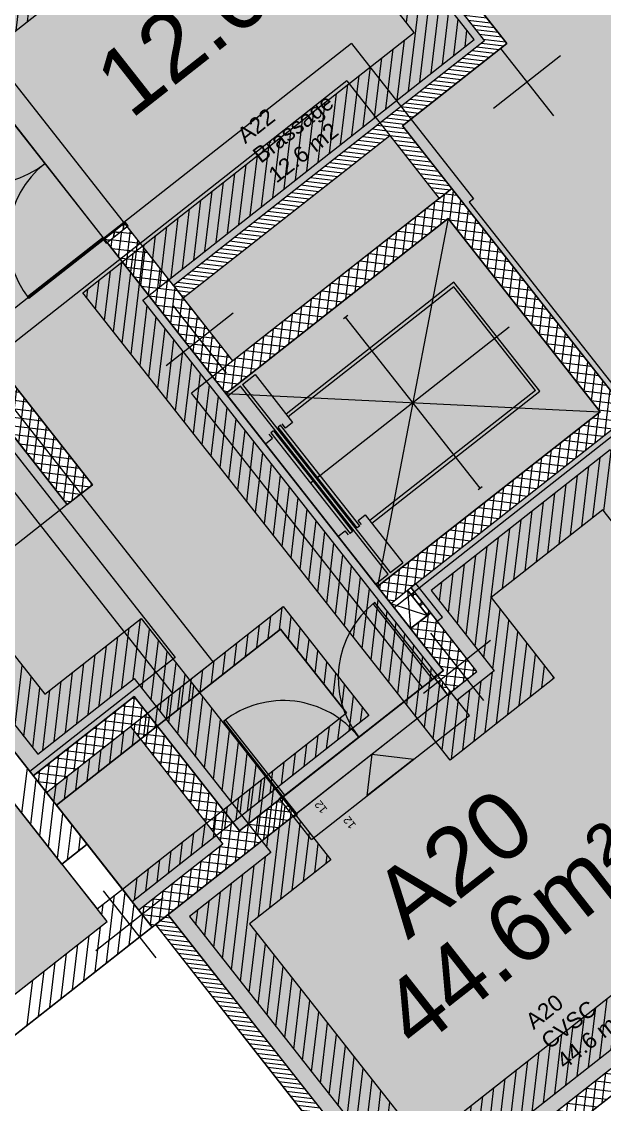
# Model space of a CAD drawing. Header units: metres. Extents: x 2540421 to 2540539, y 1181212 to 1181315.
# Drawn here: x 2540500.37 to 2540505.83, y 1181263.64 to 1181273.78 of the extents above; entities that cross this region are included whole.
import ezdxf
from ezdxf.enums import TextEntityAlignment as Align

# ---------------------------------------------------------------- set-up
doc = ezdxf.new("R2010")
doc.units = ezdxf.units.M
doc.header["$LTSCALE"] = 5080
doc.linetypes.add('STYLE_01', pattern=[0.136032, 0.068016, -0.068016])
doc.layers.get('0').update_dxf_attribs({"lineweight": 20})
for name, color, linetype in [('0-Force', 7, 'Continuous'), ('Axe batim.', 7, 'Continuous'), ('Z2-texte', 7, 'Continuous')]:
    doc.layers.add(name, color=color, linetype=linetype)
for name, color, linetype, lineweight in [('Detection incendie', 7, 'Continuous', 20), ('HEIG-FLOOR', 10, 'Continuous', 20), ('HEIG-PORTES', 130, 'Continuous', 20), ('HEIG-ROOM', 160, 'Continuous', 20), ('L_GENDE', 7, 'Continuous', 20), ('MURS_ET_PILIERS', 7, 'Continuous', 20), ('PORTES', 7, 'Continuous', 20), ('Surface', 7, 'Continuous', 20), ('TRAITILL_S', 7, 'Continuous', 20), ('TRAME-MUR', 7, 'Continuous', 20), ('Z-contour', 7, 'Continuous', 20), ('Z-couleur', 7, 'Continuous', 20)]:
    doc.layers.add(name, color=color, linetype=linetype, lineweight=lineweight)
doc.styles.add('GENERATED_STYLE_1', font='arial.ttf')
doc.styles.get("Standard").update_dxf_attribs({"font": 'arial.ttf', "height": 63})
pattern_1 = [(83.166527, (2540473.31468, 1180204.51454), (-0.0794316915, 0.0095187237), []), (173.166527, (2540473.31468, 1180204.51454), (0.0095187237, 0.0794316915), [])]
pattern_2 = [(173.1665272, (2540473.31468, 1180204.514543), (0.004759362, 0.0397158466), [])]
pattern_3 = [(173.1665, (2540503.5262, 1181267.07764), (0.009519, 0.0794317), []), (83.1665, (2540503.5262, 1181267.07764), (-0.0794317, 0.009519), [])]

# ---------------------------------------------------------------- blocks, each defined once
blk = doc.blocks.new('A20_CVSC_10', base_point=(679.986, 815.3))
at = {"linetype": 'Continuous', "lineweight": 0, "flags": 1}
for tag in ['ROOM_AREA', 'ROOM_PERIM', 'ROOM_WALLS_SURF', 'ROOM_DOORS_SURF', 'ROOM_WINDS_SURF', 'ROOM_BASELEV', 'ROOM_HEIGHT', 'ROOM_NET_AREA', 'ROOM_REDUCED_AREA', 'ROOM_VOLUME']:
    blk.add_attdef(tag, text='', height=2, dxfattribs=at).set_placement((679.986, 814.729), align=Align.BOTTOM_LEFT)
at = {"layer": 'Z2-texte', "style": 'GENERATED_STYLE_1'}
for tag, p in [('ROOM_NAME', (679.986, 815.072)), ('ROOM_NUMBER', (679.986, 814.836)), ('ROOM_CALC_AREA', (679.986, 814.6))]:
    blk.add_attdef(tag, text='', height=0.15, dxfattribs=at).set_placement(p, align=Align.BOTTOM_LEFT)
blk = doc.blocks.new('A22_Brassage_11', base_point=(682.213, 823.677))
at = {"linetype": 'Continuous', "lineweight": 0, "flags": 1}
for tag in ['ROOM_AREA', 'ROOM_PERIM', 'ROOM_WALLS_SURF', 'ROOM_DOORS_SURF', 'ROOM_WINDS_SURF', 'ROOM_BASELEV', 'ROOM_HEIGHT', 'ROOM_NET_AREA', 'ROOM_REDUCED_AREA', 'ROOM_VOLUME']:
    blk.add_attdef(tag, text='', height=2, dxfattribs=at).set_placement((682.213, 823.106), align=Align.BOTTOM_LEFT)
at = {"layer": 'Z2-texte', "style": 'GENERATED_STYLE_1'}
for tag, p in [('ROOM_NAME', (682.213, 823.448)), ('ROOM_NUMBER', (682.213, 823.213)), ('ROOM_CALC_AREA', (682.213, 822.977))]:
    blk.add_attdef(tag, text='', height=0.15, dxfattribs=at).set_placement(p, align=Align.BOTTOM_LEFT)

msp = doc.modelspace()

# ---------------------------------------------------------------- hatches: boundary and pattern name
at = {"lineweight": 18}
h = msp.add_hatch(dxfattribs=at)
h.set_pattern_fill('_BETON_ARME', color=256, angle=38.1665, style=0, pattern_type=2)
h.set_pattern_definition(pattern_1)
h.paths.add_polyline_path([(2540504.2, 1181268.243), (2540504.015, 1181268.479), (2540503.983, 1181268.454), (2540504.169, 1181268.218)], flags=0)
for points in [[(2540504.015, 1181268.479), (2540504.262, 1181268.165), (2540504.309, 1181268.202), (2540504.062, 1181268.516)], [(2540503.542, 1181266.281), (2540503.446, 1181266.404), (2540503.352, 1181266.33), (2540503.179, 1181266.55), (2540503.084, 1181266.476), (2540502.978, 1181266.611), (2540503.01, 1181266.635), (2540503.091, 1181266.532), (2540503.185, 1181266.606), (2540503.358, 1181266.386), (2540503.453, 1181266.46), (2540503.574, 1181266.306)]]:
    msp.add_hatch(color=256, dxfattribs=at).paths.add_polyline_path(points, flags=0)
at = {"layer": 'Detection incendie', "linetype": 'Continuous', "lineweight": 0}
h = msp.add_hatch(dxfattribs=at)
h.set_pattern_fill('ANSI31', color=2, scale=0.03, angle=38.1665, style=0)
h.set_pattern_definition([(83.166527, (2540446.29578, 1180766.048435), (-0.09457336, 0.01133323), [])])
h.paths.add_polyline_path([(2540485.717, 1181285.752), (2540500.519, 1181266.92), (2540501.421, 1181267.629), (2540502.703, 1181265.998), (2540501.941, 1181265.399), (2540504.054, 1181262.711), (2540512.723, 1181269.524), (2540510.618, 1181272.203), (2540506.507, 1181268.972), (2540505.881, 1181269.77), (2540504.204, 1181268.452), (2540504.795, 1181267.699), (2540504.448, 1181267.426), (2540501.504, 1181271.172), (2540504.606, 1181273.611), (2540502.681, 1181276.061), (2540499.579, 1181273.623), (2540488.393, 1181287.855)])
h.paths.add_polyline_path([(2540486.279, 1181285.685), (2540500.586, 1181267.481), (2540501.488, 1181268.19), (2540503.265, 1181265.93), (2540502.503, 1181265.331), (2540504.122, 1181263.272), (2540512.161, 1181269.591), (2540510.55, 1181271.641), (2540506.44, 1181268.411), (2540505.813, 1181269.208), (2540504.765, 1181268.385), (2540505.357, 1181267.632), (2540504.381, 1181266.864), (2540500.942, 1181271.239), (2540504.045, 1181273.678), (2540502.613, 1181275.499), (2540499.512, 1181273.061), (2540488.325, 1181287.293)], flags=16)
at = {"layer": 'PORTES', "linetype": 'Continuous', "lineweight": 25}
h = msp.add_hatch(dxfattribs=at)
h.set_pattern_fill('_BETON_ARME', color=256, angle=128.1665, style=0, pattern_type=2)
h.set_pattern_definition([(173.1665, (2540500.58786, 1181272.45053), (-0.009519, -0.0794317), []), (263.1665, (2540500.58786, 1181272.45053), (-0.0794317, 0.009519), [])])
h.paths.add_polyline_path([(2540501.35, 1181271.854), (2540501.365, 1181271.866), (2540501.341, 1181271.897), (2540501.144, 1181271.743), (2540501.136, 1181271.737), (2540501.161, 1181271.705), (2540501.177, 1181271.718)], flags=0)
at = {"layer": 'PORTES', "linetype": 'Continuous', "lineweight": 18}
h = msp.add_hatch(dxfattribs=at)
h.set_pattern_fill('_BETON_ARME', color=256, scale=0.001, angle=38.1665, style=0, pattern_type=2)
h.set_pattern_definition(pattern_3)
h.paths.add_polyline_path([(2540504.383, 1181267.509), (2540504.395, 1181267.493), (2540504.364, 1181267.469), (2540504.234, 1181267.634), (2540504.228, 1181267.642), (2540504.259, 1181267.666), (2540504.271, 1181267.651)], flags=0)
h = msp.add_hatch(dxfattribs=at)
h.set_pattern_fill('_BETON_ARME', color=256, scale=0.001, angle=38.1665, style=0, pattern_type=2)
h.set_pattern_definition(pattern_3)
h.paths.add_polyline_path([(2540502.793, 1181266.489), (2540502.781, 1181266.505), (2540502.812, 1181266.529), (2540502.819, 1181266.521), (2540502.948, 1181266.356), (2540502.917, 1181266.332), (2540502.905, 1181266.347)], flags=0)
at = {"layer": 'TRAME-MUR', "lineweight": 18}
h = msp.add_hatch(dxfattribs=at)
h.set_pattern_fill('_BRIQUE_CIMENT', color=256, angle=38.1665, style=0, pattern_type=2)
h.set_pattern_definition(pattern_2)
h.paths.add_polyline_path([(2540500.433, 1181279.274), (2540500.315, 1181279.181), (2540504.703, 1181273.599), (2540504.914, 1181273.574)], flags=0)
h = msp.add_hatch(dxfattribs=at)
h.set_pattern_fill('_BETON_ARME', color=256, angle=38.1665, style=0, pattern_type=2)
h.set_pattern_definition(pattern_1)
h.paths.add_polyline_path([(2540497.459, 1181273.502), (2540500.796, 1181269.257), (2540501.032, 1181269.442), (2540497.695, 1181273.687)], flags=0)
h = msp.add_hatch(dxfattribs=at)
h.set_pattern_fill('_BRIQUE_CIMENT', color=256, angle=38.1665, style=0, pattern_type=2)
h.set_pattern_definition(pattern_2)
h.paths.add_polyline_path([(2540501.883, 1181271.192), (2540504.914, 1181273.574), (2540504.703, 1181273.599), (2540501.79, 1181271.309)], flags=0)
h = msp.add_hatch(dxfattribs=at)
h.set_pattern_fill('_BRIQUE_CIMENT', color=256, angle=38.1665, style=0, pattern_type=2)
h.set_pattern_definition(pattern_2)
h.paths.add_polyline_path([(2540503.817, 1181272.712), (2540504.28, 1181272.122), (2540504.398, 1181272.215), (2540503.935, 1181272.804)], flags=0)
h = msp.add_hatch(dxfattribs=at)
h.set_pattern_fill('_BETON_ARME', color=256, angle=38.1665, style=0, pattern_type=2)
h.set_pattern_definition(pattern_1)
h.paths.add_polyline_path([(2540504.241, 1181272.091), (2540506.527, 1181269.182), (2540506.561, 1181269.463), (2540504.398, 1181272.215)], flags=0)
h = msp.add_hatch(dxfattribs=at)
h.set_pattern_fill('_BETON_ARME', color=256, angle=38.1665, style=0, pattern_type=2)
h.set_pattern_definition(pattern_1)
h.paths.add_polyline_path([(2540502.47, 1181270.445), (2540504.365, 1181271.934), (2540504.241, 1181272.091), (2540502.346, 1181270.602)], flags=0)
h = msp.add_hatch(dxfattribs=at)
h.set_pattern_fill('_BETON_ARME', color=256, angle=38.1665, style=0, pattern_type=2)
h.set_pattern_definition(pattern_1)
h.paths.add_polyline_path([(2540501.357, 1181271.86), (2540501.169, 1181271.711), (2540502.281, 1181270.296), (2540502.47, 1181270.445)], flags=0)
h = msp.add_hatch(dxfattribs=at)
h.set_pattern_fill('_BETON_ARME', color=256, angle=38.1665, style=0, pattern_type=2)
h.set_pattern_definition(pattern_1)
h.paths.add_polyline_path([(2540505.786, 1181270.126), (2540503.891, 1181268.636), (2540504.015, 1181268.479), (2540505.909, 1181269.968)], flags=0)
h = msp.add_hatch(dxfattribs=at)
h.set_pattern_fill('_BETON_ARME', color=256, angle=38.1665, style=0, pattern_type=2)
h.set_pattern_definition(pattern_1)
h.paths.add_polyline_path([(2540512.918, 1181269.499), (2540503.798, 1181262.331), (2540503.921, 1181262.173), (2540513.199, 1181269.465)], flags=0)
h = msp.add_hatch(dxfattribs=at)
h.set_pattern_fill('_BETON_ARME', color=256, angle=38.1665, style=0, pattern_type=2)
h.set_pattern_definition(pattern_1)
h.paths.add_polyline_path([(2540504.015, 1181268.479), (2540503.891, 1181268.636), (2540503.702, 1181268.488), (2540503.826, 1181268.331)], flags=0)
h = msp.add_hatch(dxfattribs=at)
h.set_pattern_fill('_BETON_ARME', color=256, angle=38.1665, style=0, pattern_type=2)
h.set_pattern_definition(pattern_1)
h.paths.add_polyline_path([(2540504.509, 1181267.85), (2540504.2, 1181268.243), (2540504.011, 1181268.095), (2540504.32, 1181267.702)], flags=0)
h = msp.add_hatch(dxfattribs=at)
h.set_pattern_fill('_BETON_ARME', color=256, angle=38.1665, style=0, pattern_type=2)
h.set_pattern_definition(pattern_1)
h.paths.add_polyline_path([(2540504.265, 1181267.659), (2540504.389, 1181267.501), (2540504.633, 1181267.693), (2540504.509, 1181267.85)], flags=0)
h = msp.add_hatch(dxfattribs=at)
h.set_pattern_fill('_BETON_ARME', color=256, angle=38.1665, style=0, pattern_type=2)
h.set_pattern_definition(pattern_1)
h.paths.add_polyline_path([(2540501.421, 1181267.458), (2540500.477, 1181266.717), (2540500.601, 1181266.559), (2540501.387, 1181267.177)], flags=0)
h = msp.add_hatch(dxfattribs=at)
h.set_pattern_fill('_BETON_ARME', color=256, angle=38.1665, style=0, pattern_type=2)
h.set_pattern_definition(pattern_1)
h.paths.add_polyline_path([(2540502.41, 1181266.2), (2540501.421, 1181267.458), (2540501.387, 1181267.177), (2540502.253, 1181266.077)], flags=0)
h = msp.add_hatch(dxfattribs=at)
h.set_pattern_fill('_BETON_ARME', color=256, angle=38.1665, style=0, pattern_type=2)
h.set_pattern_definition(pattern_1)
h.paths.add_polyline_path([(2540501.466, 1181265.459), (2540501.59, 1181265.301), (2540502.911, 1181266.34), (2540502.787, 1181266.497)], flags=0)
h = msp.add_hatch(dxfattribs=at)
h.set_pattern_fill('_BRIQUE_CIMENT', color=256, angle=38.1665, style=0, pattern_type=2)
h.set_pattern_definition(pattern_2)
h.paths.add_polyline_path([(2540504.026, 1181262.51), (2540501.74, 1181265.418), (2540501.622, 1181265.326), (2540503.908, 1181262.417)], flags=0)
at = {"layer": 'Z-couleur', "linetype": 'Continuous', "lineweight": 20}
h = msp.add_hatch(color=2, dxfattribs=at)
h.paths.add_polyline_path([(2540484.714, 1181286.773), (2540486.203, 1181284.878), (2540486.455, 1181285.076), (2540486.64, 1181284.84), (2540486.404, 1181284.655), (2540486.219, 1181284.891), (2540486.203, 1181284.878), (2540491.765, 1181277.802), (2540492.016, 1181278), (2540492.201, 1181277.764), (2540491.966, 1181277.579), (2540491.78, 1181277.815), (2540491.765, 1181277.802), (2540491.95, 1181277.566), (2540491.895, 1181277.523), (2540494.119, 1181274.693), (2540494.426, 1181274.934), (2540494.611, 1181274.698), (2540494.376, 1181274.512), (2540494.19, 1181274.748), (2540494.175, 1181274.736), (2540495.843, 1181272.613), (2540496.094, 1181272.811), (2540499.617, 1181268.33), (2540499.381, 1181268.144), (2540499.196, 1181268.38), (2540499.313, 1181268.473), (2540496.162, 1181272.482), (2540496.044, 1181272.39), (2540495.859, 1181272.626), (2540495.844, 1181272.612), (2540500.477, 1181266.717), (2540501.421, 1181267.458), (2540502.41, 1181266.2), (2540504.32, 1181267.702), (2540497.028, 1181276.979), (2540497.099, 1181277.035), (2540494.875, 1181279.865), (2540494.804, 1181279.81), (2540487.568, 1181289.016)])
h.paths.add_polyline_path([(2540497.459, 1181273.502), (2540497.695, 1181273.687), (2540501.032, 1181269.442), (2540500.796, 1181269.257)], flags=16)
for color, points in [(131, [(2540501.74, 1181265.418), (2540502.911, 1181266.34), (2540502.917, 1181266.332), (2540502.948, 1181266.356), (2540502.819, 1181266.521), (2540504.234, 1181267.634), (2540504.364, 1181267.469), (2540504.395, 1181267.493), (2540504.389, 1181267.501), (2540504.633, 1181267.693), (2540504.015, 1181268.479), (2540505.909, 1181269.968), (2540506.527, 1181269.182), (2540531.82, 1181289.062), (2540532.932, 1181287.646), (2540511.744, 1181270.993), (2540512.918, 1181269.499), (2540504.026, 1181262.51), (2540501.739, 1181265.419)]), (131, [(2540499.766, 1181273.884), (2540502.679, 1181276.174), (2540504.703, 1181273.599), (2540501.79, 1181271.309), (2540501.357, 1181271.86), (2540501.365, 1181271.866), (2540501.341, 1181271.897), (2540501.144, 1181271.743), (2540500.032, 1181273.158), (2540500.228, 1181273.313), (2540500.204, 1181273.344), (2540500.196, 1181273.338)]), (131, [(2540502.346, 1181270.602), (2540501.883, 1181271.192), (2540503.817, 1181272.712), (2540504.28, 1181272.122)]), (2, [(2540502.281, 1181270.296), (2540504.365, 1181271.934), (2540505.786, 1181270.126), (2540503.702, 1181268.488)]), (131, [(2540500.601, 1181266.559), (2540501.387, 1181267.177), (2540502.253, 1181266.077), (2540501.466, 1181265.459)])]:
    msp.add_hatch(color=color, dxfattribs=at).paths.add_polyline_path(points)
at = {"layer": 'Z-couleur', "linetype": 'Continuous', "lineweight": 20, "true_color": 0xffd1ff}
msp.add_hatch(color=7, dxfattribs=at).paths.add_polyline_path([(2540506.561, 1181269.463), (2540503.935, 1181272.804), (2540504.914, 1181273.574), (2540500.433, 1181279.274), (2540500.492, 1181279.32), (2540500.418, 1181279.414), (2540503.249, 1181281.639), (2540503.312, 1181281.559), (2540506.938, 1181276.945), (2540507.174, 1181277.131), (2540506.988, 1181277.367), (2540506.752, 1181277.181), (2540503.323, 1181281.545), (2540503.559, 1181281.73), (2540503.522, 1181281.777), (2540503.484, 1181281.824), (2540503.532, 1181281.862), (2540503.495, 1181281.909), (2540504.753, 1181282.897), (2540504.79, 1181282.85), (2540506.315, 1181284.049), (2540506.389, 1181283.955), (2540506.448, 1181284.001), (2540513.554, 1181274.96)])
at = {"layer": 'Z-couleur', "linetype": 'Continuous', "lineweight": 0}
msp.add_hatch(color=131, dxfattribs=at).paths.add_polyline_path([(2540496.039, 1181266.052), (2540496.114, 1181265.958), (2540495.878, 1181265.772), (2540495.804, 1181265.867), (2540492.973, 1181263.642), (2540493.047, 1181263.548), (2540493.008, 1181263.517), (2540495.233, 1181260.686), (2540501.169, 1181265.352), (2540501.076, 1181265.47), (2540500.745, 1181265.89), (2540498.87, 1181268.277), (2540498.791, 1181268.215), (2540498.005, 1181267.597), (2540497.958, 1181267.56)])

# ---------------------------------------------------------------- linework, layer by layer
at = {"lineweight": 18}
for p, q in [((2540501.032, 1181269.442), (2540497.695, 1181273.687)), ((2540497.459, 1181273.502), (2540500.796, 1181269.257)), ((2540504.418, 1181271.34), (2540502.846, 1181270.104)), ((2540504.416, 1181271.296), (2540502.866, 1181270.078)), ((2540505.18, 1181270.324), (2540504.416, 1181271.296)), ((2540505.221, 1181270.318), (2540504.418, 1181271.34)), ((2540503.423, 1181271.028), (2540503.383, 1181270.997)), ((2540504.664, 1181269.409), (2540503.403, 1181271.013)), ((2540504.935, 1181270.919), (2540503.129, 1181269.5)), ((2540502.437, 1181270.381), (2540502.555, 1181270.474)), ((2540502.555, 1181270.474), (2540502.907, 1181270.025)), ((2540502.418, 1181270.365), (2540502.3, 1181270.273)), ((2540503.802, 1181268.604), (2540502.418, 1181270.365)), ((2540502.437, 1181270.381), (2540503.821, 1181268.62)), ((2540502.284, 1181270.292), (2540503.705, 1181268.484)), ((2540502.652, 1181269.825), (2540502.3, 1181270.273)), ((2540505.18, 1181270.324), (2540503.63, 1181269.106)), ((2540503.649, 1181269.082), (2540505.221, 1181270.318)), ((2540505.221, 1181270.318), (2540505.202, 1181270.343)), ((2540505.221, 1181270.318), (2540505.202, 1181270.343)), ((2540502.794, 1181270), (2540502.77, 1181269.981)), ((2540503.141, 1181269.51), (2540502.77, 1181269.981)), ((2540503.165, 1181269.528), (2540502.794, 1181270)), ((2540502.841, 1181269.973), (2540502.81, 1181270.012)), ((2540502.907, 1181270.025), (2540502.841, 1181269.973)), ((2540502.652, 1181269.825), (2540502.719, 1181269.877)), ((2540502.719, 1181269.877), (2540502.688, 1181269.916)), ((2540502.727, 1181269.947), (2540502.703, 1181269.929)), ((2540502.703, 1181269.929), (2540503.074, 1181269.457)), ((2540502.727, 1181269.947), (2540503.098, 1181269.476)), ((2540500.796, 1181269.257), (2540501.032, 1181269.442)), ((2540503.098, 1181269.476), (2540503.074, 1181269.457)), ((2540503.098, 1181269.476), (2540503.074, 1181269.457)), ((2540503.074, 1181269.457), (2540503.445, 1181268.985)), ((2540503.098, 1181269.476), (2540503.469, 1181269.004)), ((2540503.165, 1181269.528), (2540503.141, 1181269.51)), ((2540503.165, 1181269.528), (2540503.141, 1181269.51)), ((2540503.512, 1181269.038), (2540503.141, 1181269.51)), ((2540503.535, 1181269.056), (2540503.165, 1181269.528)), ((2540504.683, 1181269.424), (2540504.644, 1181269.394)), ((2540500.796, 1181269.257), (2540499.617, 1181268.329)), ((2540503.52, 1181269.108), (2540503.587, 1181269.161)), ((2540503.587, 1181269.161), (2540503.939, 1181268.712)), ((2540503.535, 1181269.056), (2540503.512, 1181269.038)), ((2540503.551, 1181269.069), (2540503.52, 1181269.108)), ((2540503.332, 1181268.96), (2540503.398, 1181269.012)), ((2540503.684, 1181268.512), (2540503.332, 1181268.96)), ((2540503.429, 1181268.973), (2540503.398, 1181269.012)), ((2540503.469, 1181269.004), (2540503.445, 1181268.985)), ((2540503.821, 1181268.62), (2540503.939, 1181268.712)), ((2540503.684, 1181268.512), (2540503.802, 1181268.604)), ((2540503.702, 1181268.488), (2540503.826, 1181268.331)), ((2540503.826, 1181268.331), (2540504.015, 1181268.479)), ((2540503.826, 1181268.331), (2540503.983, 1181268.454)), ((2540503.983, 1181268.454), (2540504.169, 1181268.218)), ((2540504.169, 1181268.218), (2540503.983, 1181268.454)), ((2540503.983, 1181268.454), (2540504.011, 1181268.095)), ((2540504.062, 1181268.516), (2540504.015, 1181268.479)), ((2540504.015, 1181268.479), (2540504.262, 1181268.165)), ((2540504.2, 1181268.243), (2540504.015, 1181268.479)), ((2540504.309, 1181268.202), (2540504.062, 1181268.516)), ((2540503.826, 1181268.331), (2540504.011, 1181268.095)), ((2540503.826, 1181268.331), (2540504.169, 1181268.218)), ((2540504.2, 1181268.243), (2540504.011, 1181268.095)), ((2540504.169, 1181268.218), (2540504.2, 1181268.243)), ((2540504.011, 1181268.095), (2540504.169, 1181268.218)), ((2540504.262, 1181268.165), (2540504.309, 1181268.202)), ((2540503.084, 1181266.119), (2540504.562, 1181267.281)), ((2540503.65, 1181266.92), (2540503.603, 1181266.529)), ((2540503.65, 1181266.92), (2540504.041, 1181266.873)), ((2540504.041, 1181266.873), (2540503.603, 1181266.529)), ((2540500.477, 1181266.717), (2540500.601, 1181266.559)), ((2540503.823, 1181266.7), (2540503.822, 1181266.701)), ((2540501.466, 1181265.459), (2540501.59, 1181265.301)), ((2540501.74, 1181265.418), (2540501.622, 1181265.326))]:
    msp.add_line(p, q, dxfattribs=at)
at = {"color": 232, "linetype": 'Continuous', "lineweight": 18}
for p, q in [((2540502.47, 1181270.445), (2540502.281, 1181270.296)), ((2540503.891, 1181268.636), (2540503.702, 1181268.488))]:
    msp.add_line(p, q, dxfattribs=at)
at = {"linetype": 'Continuous', "lineweight": 20}
for p, q in [((2540500.981, 1181266.076), (2540501.312, 1181265.655)), ((2540500.745, 1181265.89), (2540501.076, 1181265.47))]:
    msp.add_line(p, q, dxfattribs=at)
at = {"layer": '0-Force', "color": 7, "linetype": 'Continuous', "lineweight": 20}
for p, q in [((2540500.601, 1181266.559), (2540502.818, 1181268.302)), ((2540500.601, 1181266.559), (2540502.818, 1181268.302)), ((2540502.818, 1181268.302), (2540503.622, 1181267.28)), ((2540502.818, 1181268.302), (2540503.622, 1181267.28)), ((2540500.694, 1181266.441), (2540502.793, 1181268.091)), ((2540502.793, 1181268.091), (2540500.694, 1181266.441)), ((2540502.793, 1181268.091), (2540503.411, 1181267.305)), ((2540503.411, 1181267.305), (2540502.793, 1181268.091)), ((2540501.312, 1181265.655), (2540503.411, 1181267.305)), ((2540503.622, 1181267.28), (2540501.405, 1181265.537)), ((2540503.622, 1181267.28), (2540501.405, 1181265.537))]:
    msp.add_line(p, q, dxfattribs=at)
at = {"layer": '0-Force', "linetype": 'Continuous', "lineweight": 0}
for p, q in [((2540502.784, 1181268.084), (2540502.809, 1181268.294)), ((2540502.572, 1181267.917), (2540502.597, 1181268.128)), ((2540502.678, 1181268.001), (2540502.703, 1181268.211)), ((2540502.869, 1181267.995), (2540502.894, 1181268.206)), ((2540502.466, 1181267.834), (2540502.491, 1181268.045)), ((2540502.952, 1181267.889), (2540502.977, 1181268.1)), ((2540502.36, 1181267.751), (2540502.385, 1181267.961)), ((2540503.035, 1181267.783), (2540503.061, 1181267.994)), ((2540502.254, 1181267.668), (2540502.279, 1181267.878)), ((2540503.119, 1181267.677), (2540503.144, 1181267.888)), ((2540502.148, 1181267.584), (2540502.173, 1181267.795)), ((2540503.202, 1181267.571), (2540503.227, 1181267.782)), ((2540501.936, 1181267.418), (2540501.961, 1181267.628)), ((2540502.042, 1181267.501), (2540502.067, 1181267.712)), ((2540503.285, 1181267.465), (2540503.31, 1181267.676)), ((2540501.83, 1181267.335), (2540501.856, 1181267.545)), ((2540503.368, 1181267.36), (2540503.393, 1181267.57)), ((2540501.724, 1181267.251), (2540501.75, 1181267.462)), ((2540503.437, 1181267.135), (2540503.477, 1181267.464)), ((2540501.619, 1181267.168), (2540501.644, 1181267.379)), ((2540503.543, 1181267.218), (2540503.56, 1181267.358)), ((2540501.407, 1181267.002), (2540501.432, 1181267.212)), ((2540501.513, 1181267.085), (2540501.538, 1181267.296)), ((2540503.331, 1181267.052), (2540503.357, 1181267.262)), ((2540501.301, 1181266.918), (2540501.326, 1181267.129)), ((2540503.225, 1181266.968), (2540503.251, 1181267.179)), ((2540501.195, 1181266.835), (2540501.22, 1181267.046)), ((2540503.014, 1181266.802), (2540503.039, 1181267.013)), ((2540503.12, 1181266.885), (2540503.145, 1181267.096)), ((2540501.089, 1181266.752), (2540501.114, 1181266.963)), ((2540502.908, 1181266.719), (2540502.933, 1181266.929)), ((2540500.983, 1181266.669), (2540501.008, 1181266.879)), ((2540502.802, 1181266.635), (2540502.827, 1181266.846)), ((2540500.771, 1181266.502), (2540500.797, 1181266.713)), ((2540500.877, 1181266.585), (2540500.902, 1181266.796)), ((2540502.696, 1181266.552), (2540502.721, 1181266.763)), ((2540500.671, 1181266.47), (2540500.691, 1181266.63)), ((2540502.59, 1181266.469), (2540502.615, 1181266.68)), ((2540502.378, 1181266.303), (2540502.403, 1181266.513)), ((2540502.484, 1181266.386), (2540502.509, 1181266.596)), ((2540502.272, 1181266.219), (2540502.298, 1181266.43)), ((2540502.166, 1181266.136), (2540502.192, 1181266.347)), ((2540502.06, 1181266.053), (2540502.086, 1181266.263)), ((2540501.849, 1181265.886), (2540501.874, 1181266.097)), ((2540501.955, 1181265.97), (2540501.98, 1181266.18)), ((2540501.743, 1181265.803), (2540501.768, 1181266.014)), ((2540501.637, 1181265.72), (2540501.662, 1181265.93)), ((2540501.531, 1181265.637), (2540501.556, 1181265.847)), ((2540501.425, 1181265.553), (2540501.45, 1181265.764))]:
    msp.add_line(p, q, dxfattribs=at)
at = {"layer": 'Axe batim.', "color": 250, "linetype": 'Continuous', "lineweight": 0}
for p, q in [((2540504.855, 1181273.527), (2540505.349, 1181272.898)), ((2540505.416, 1181273.46), (2540504.787, 1181272.966)), ((2540501.788, 1181271.117), (2540502.283, 1181270.488)), ((2540502.35, 1181271.05), (2540501.721, 1181270.556)), ((2540504.198, 1181268.051), (2540504.693, 1181267.422)), ((2540504.76, 1181267.984), (2540504.131, 1181267.489)), ((2540501.132, 1181265.641), (2540501.626, 1181265.012)), ((2540501.694, 1181265.574), (2540501.065, 1181265.079))]:
    msp.add_line(p, q, dxfattribs=at)
at = {"layer": 'Detection incendie', "color": 2, "linetype": 'Continuous', "lineweight": 20, "flags": 128}
msp.add_lwpolyline([(2540485.717, 1181285.752), (2540500.519, 1181266.92), (2540501.421, 1181267.629), (2540502.703, 1181265.998), (2540501.941, 1181265.399), (2540504.054, 1181262.711), (2540512.723, 1181269.524), (2540510.618, 1181272.203), (2540506.507, 1181268.972), (2540505.881, 1181269.77), (2540504.204, 1181268.452), (2540504.795, 1181267.699), (2540504.448, 1181267.426), (2540501.504, 1181271.172), (2540504.606, 1181273.611), (2540502.681, 1181276.061), (2540499.579, 1181273.623), (2540488.393, 1181287.855), (2540485.717, 1181285.752)], dxfattribs=at)
msp.add_lwpolyline([(2540486.279, 1181285.685), (2540500.586, 1181267.481), (2540501.488, 1181268.19), (2540503.265, 1181265.93), (2540502.503, 1181265.331), (2540504.122, 1181263.272), (2540512.161, 1181269.591), (2540510.55, 1181271.641), (2540506.44, 1181268.411), (2540505.813, 1181269.208), (2540504.765, 1181268.385), (2540505.357, 1181267.632), (2540504.381, 1181266.864), (2540500.942, 1181271.239), (2540504.045, 1181273.678), (2540502.613, 1181275.499), (2540499.512, 1181273.061), (2540488.325, 1181287.293)], close=True, dxfattribs=at)
at = {"layer": 'HEIG-FLOOR', "flags": 128}
msp.add_lwpolyline([(2540455.569, 1181229.13), (2540501.621, 1181265.326), (2540503.908, 1181262.417), (2540503.798, 1181262.331), (2540503.921, 1181262.173), (2540513.199, 1181269.465), (2540512.025, 1181270.959), (2540533.245, 1181287.637), (2540532.75, 1181288.266), (2540534.173, 1181289.385), (2540532.443, 1181291.586), (2540531.025, 1181293.391), (2540529.724, 1181295.046), (2540528.545, 1181294.119), (2540524.837, 1181298.836), (2540512.572, 1181289.196), (2540502.932, 1181301.461), (2540426.04, 1181241.026)], dxfattribs=at)
at = {"layer": 'HEIG-PORTES', "linetype": 'Continuous', "lineweight": 18}
for p, q in [((2540501.132, 1181271.759), (2540500.424, 1181271.203)), ((2540501.144, 1181271.743), (2540500.436, 1181271.187)), ((2540504.218, 1181267.621), (2540503.662, 1181268.329)), ((2540504.234, 1181267.634), (2540503.678, 1181268.341)), ((2540502.819, 1181266.521), (2540502.262, 1181267.229)), ((2540502.834, 1181266.534), (2540502.278, 1181267.241))]:
    msp.add_line(p, q, dxfattribs=at)
at = {"layer": 'HEIG-PORTES', "flags": 128}
msp.add_lwpolyline([(2540504.365, 1181271.934), (2540503.702, 1181268.488), (2540502.281, 1181270.296), (2540505.786, 1181270.126)], close=True, dxfattribs=at)
for points in [[(2540500.424, 1181271.203), (2540500.436, 1181271.187)], [(2540503.662, 1181268.329), (2540503.678, 1181268.341)], [(2540502.262, 1181267.229), (2540502.278, 1181267.241)]]:
    msp.add_lwpolyline(points, dxfattribs=at)
at = {"layer": 'HEIG-PORTES', "linetype": 'Continuous', "lineweight": 18}
for centre, start, end in [((2540500.032, 1181273.158), 218.1665, 308.1665), ((2540501.144, 1181271.743), 128.1665, 218.1665), ((2540504.234, 1181267.634), 128.1665, 218.1665), ((2540502.819, 1181266.521), 38.1665, 128.1665)]:
    msp.add_arc(centre, 0.9, start, end, dxfattribs=at)
at = {"layer": 'HEIG-ROOM', "flags": 128}
for points in [[(2540531.82, 1181289.062), (2540532.932, 1181287.646), (2540511.744, 1181270.993), (2540512.918, 1181269.499), (2540504.026, 1181262.51), (2540501.739, 1181265.419), (2540504.633, 1181267.693), (2540504.015, 1181268.479), (2540505.909, 1181269.968), (2540506.527, 1181269.182)], [(2540488.328, 1181288.049), (2540485.474, 1181285.806), (2540491.95, 1181277.566), (2540491.895, 1181277.523), (2540494.119, 1181274.693), (2540494.175, 1181274.736), (2540495.843, 1181272.613), (2540496.094, 1181272.811), (2540496.28, 1181272.575), (2540497.695, 1181273.687), (2540501.032, 1181269.442), (2540500.796, 1181269.257), (2540499.152, 1181271.348), (2540498.142, 1181270.206), (2540499.617, 1181268.33), (2540499.365, 1181268.132), (2540500.477, 1181266.717), (2540501.421, 1181267.458), (2540502.41, 1181266.2), (2540504.32, 1181267.702), (2540497.028, 1181276.979), (2540497.099, 1181277.035), (2540494.875, 1181279.865), (2540494.804, 1181279.81)], [(2540506.448, 1181284.001), (2540506.389, 1181283.955), (2540506.315, 1181284.049), (2540503.484, 1181281.824), (2540503.559, 1181281.73), (2540503.323, 1181281.545), (2540503.249, 1181281.639), (2540500.418, 1181279.414), (2540500.492, 1181279.32), (2540500.433, 1181279.274), (2540504.914, 1181273.574), (2540503.935, 1181272.804), (2540506.561, 1181269.463), (2540513.554, 1181274.96)], [(2540502.679, 1181276.174), (2540504.703, 1181273.599), (2540501.79, 1181271.309), (2540499.766, 1181273.884)], [(2540503.702, 1181268.488), (2540505.786, 1181270.126), (2540504.365, 1181271.934), (2540502.281, 1181270.296)], [(2540492.973, 1181263.642), (2540493.047, 1181263.548), (2540493.008, 1181263.517), (2540495.233, 1181260.686), (2540501.169, 1181265.352), (2540498.87, 1181268.277), (2540496.039, 1181266.052), (2540496.114, 1181265.958), (2540495.878, 1181265.772), (2540495.804, 1181265.867)]]:
    msp.add_lwpolyline(points, close=True, dxfattribs=at)
at = {"layer": 'MURS_ET_PILIERS', "lineweight": 18}
for p, q in [((2540504.914, 1181273.574), (2540500.433, 1181279.274)), ((2540502.679, 1181276.174), (2540504.703, 1181273.599)), ((2540504.703, 1181273.599), (2540501.79, 1181271.309)), ((2540503.935, 1181272.804), (2540504.914, 1181273.574)), ((2540504.398, 1181272.215), (2540503.935, 1181272.804)), ((2540501.883, 1181271.192), (2540503.817, 1181272.712)), ((2540503.817, 1181272.712), (2540504.28, 1181272.122)), ((2540504.398, 1181272.215), (2540504.241, 1181272.091)), ((2540504.28, 1181272.122), (2540504.398, 1181272.215)), ((2540506.561, 1181269.463), (2540504.398, 1181272.215)), ((2540504.241, 1181272.091), (2540502.346, 1181270.602)), ((2540502.47, 1181270.445), (2540504.365, 1181271.934)), ((2540504.365, 1181271.934), (2540505.786, 1181270.126)), ((2540501.169, 1181271.711), (2540501.357, 1181271.86)), ((2540502.346, 1181270.602), (2540501.357, 1181271.86)), ((2540501.169, 1181271.711), (2540502.281, 1181270.296)), ((2540501.79, 1181271.309), (2540501.883, 1181271.192)), ((2540505.786, 1181270.126), (2540503.891, 1181268.636)), ((2540504.015, 1181268.479), (2540505.909, 1181269.968)), ((2540512.918, 1181269.499), (2540503.798, 1181262.331)), ((2540503.921, 1181262.173), (2540513.199, 1181269.465)), ((2540504.509, 1181267.85), (2540504.2, 1181268.243)), ((2540504.011, 1181268.095), (2540504.32, 1181267.702)), ((2540504.633, 1181267.693), (2540504.509, 1181267.85)), ((2540504.32, 1181267.702), (2540504.265, 1181267.659)), ((2540504.389, 1181267.501), (2540504.633, 1181267.693)), ((2540501.421, 1181267.458), (2540500.477, 1181266.717)), ((2540502.41, 1181266.2), (2540501.421, 1181267.458)), ((2540500.601, 1181266.559), (2540501.387, 1181267.177)), ((2540501.387, 1181267.177), (2540502.253, 1181266.077)), ((2540502.787, 1181266.497), (2540502.41, 1181266.2)), ((2540501.59, 1181265.301), (2540502.911, 1181266.34)), ((2540502.253, 1181266.077), (2540501.466, 1181265.459)), ((2540504.026, 1181262.51), (2540501.74, 1181265.418)), ((2540501.622, 1181265.326), (2540503.908, 1181262.417))]:
    msp.add_line(p, q, dxfattribs=at)
at = {"layer": 'MURS_ET_PILIERS', "linetype": 'Continuous', "lineweight": 20}
for p, q in [((2540500.601, 1181266.559), (2540494.175, 1181274.736)), ((2540500.745, 1181265.89), (2540493.939, 1181274.551)), ((2540500.745, 1181265.89), (2540496.534, 1181271.248)), ((2540500.981, 1181266.076), (2540500.694, 1181266.441)), ((2540500.745, 1181265.89), (2540500.981, 1181266.076)), ((2540501.076, 1181265.47), (2540501.312, 1181265.655)), ((2540501.59, 1181265.301), (2540501.405, 1181265.537)), ((2540501.169, 1181265.352), (2540501.076, 1181265.47)), ((2540501.169, 1181265.352), (2540501.076, 1181265.47)), ((2540501.169, 1181265.352), (2540501.076, 1181265.47)), ((2540501.275, 1181265.054), (2540501.59, 1181265.301))]:
    msp.add_line(p, q, dxfattribs=at)
at = {"layer": 'MURS_ET_PILIERS', "color": 7, "linetype": 'Continuous', "lineweight": 20}
for p, q in [((2540461.543, 1181234.207), (2540501.169, 1181265.352)), ((2540498.524, 1181262.891), (2540501.275, 1181265.054))]:
    msp.add_line(p, q, dxfattribs=at)
at = {"layer": 'PORTES', "linetype": 'Continuous', "lineweight": 18}
for p, q in [((2540501.341, 1181271.897), (2540501.144, 1181271.743)), ((2540501.365, 1181271.866), (2540501.341, 1181271.897)), ((2540501.35, 1181271.854), (2540501.365, 1181271.866)), ((2540501.144, 1181271.743), (2540501.136, 1181271.737)), ((2540501.136, 1181271.737), (2540501.161, 1181271.705)), ((2540501.161, 1181271.705), (2540501.177, 1181271.718)), ((2540504.228, 1181267.642), (2540504.259, 1181267.666)), ((2540504.234, 1181267.634), (2540504.228, 1181267.642)), ((2540504.364, 1181267.469), (2540504.234, 1181267.634)), ((2540504.259, 1181267.666), (2540504.271, 1181267.651)), ((2540504.395, 1181267.493), (2540504.364, 1181267.469)), ((2540504.383, 1181267.509), (2540504.395, 1181267.493)), ((2540502.781, 1181266.505), (2540502.812, 1181266.529)), ((2540502.793, 1181266.489), (2540502.781, 1181266.505)), ((2540502.812, 1181266.529), (2540502.819, 1181266.521)), ((2540502.819, 1181266.521), (2540502.948, 1181266.356)), ((2540502.917, 1181266.332), (2540502.905, 1181266.347)), ((2540502.948, 1181266.356), (2540502.917, 1181266.332))]:
    msp.add_line(p, q, dxfattribs=at)
at = {"layer": 'PORTES', "lineweight": 18}
for p, q in [((2540504.389, 1181267.501), (2540504.265, 1181267.659)), ((2540504.124, 1181267.547), (2540502.787, 1181266.497)), ((2540502.942, 1181266.364), (2540504.357, 1181267.477)), ((2540504.562, 1181267.281), (2540504.389, 1181267.501)), ((2540502.911, 1181266.34), (2540502.787, 1181266.497)), ((2540503.084, 1181266.119), (2540502.911, 1181266.34))]:
    msp.add_line(p, q, dxfattribs=at)
at = {"layer": 'TRAITILL_S', "color": 7, "linetype": 'STYLE_01', "lineweight": 20}
for p, q in [((2540503.457, 1181273.574), (2540499.644, 1181270.577)), ((2540503.457, 1181273.574), (2540504.6, 1181272.119)), ((2540503.415, 1181273.223), (2540499.995, 1181270.535)), ((2540503.415, 1181273.223), (2540503.817, 1181272.712)), ((2540498.135, 1181272.125), (2540501.781, 1181267.486)), ((2540504.561, 1181272.088), (2540506.137, 1181270.083)), ((2540499.644, 1181270.577), (2540501.807, 1181267.825)), ((2540499.995, 1181270.535), (2540502.158, 1181267.783)), ((2540504.124, 1181267.547), (2540501.961, 1181270.299)), ((2540506.137, 1181270.083), (2540503.857, 1181268.291)), ((2540501.807, 1181267.825), (2540500.446, 1181266.756)), ((2540501.36, 1181267.156), (2540502.158, 1181267.783))]:
    msp.add_line(p, q, dxfattribs=at)
at = {"layer": 'TRAITILL_S', "lineweight": 18}
for p, q in [((2540504.6, 1181272.119), (2540504.561, 1181272.088)), ((2540502.346, 1181270.602), (2540501.961, 1181270.299))]:
    msp.add_line(p, q, dxfattribs=at)
at = {"layer": 'TRAME-MUR', "linetype": 'Continuous', "lineweight": 20}
for p, q in [((2540494.175, 1181274.736), (2540500.601, 1181266.559)), ((2540500.745, 1181265.89), (2540493.939, 1181274.551)), ((2540500.601, 1181266.559), (2540500.694, 1181266.441)), ((2540500.694, 1181266.441), (2540500.981, 1181266.076)), ((2540500.981, 1181266.076), (2540500.745, 1181265.89)), ((2540501.312, 1181265.655), (2540501.337, 1181265.623)), ((2540501.337, 1181265.623), (2540501.405, 1181265.537)), ((2540501.405, 1181265.537), (2540501.59, 1181265.301)), ((2540501.169, 1181265.352), (2540501.076, 1181265.47))]:
    msp.add_line(p, q, dxfattribs=at)
at = {"layer": 'TRAME-MUR', "linetype": 'Continuous', "lineweight": 0}
for p, q in [((2540500.371, 1181266.366), (2540500.422, 1181266.788)), ((2540500.455, 1181266.26), (2540500.505, 1181266.682)), ((2540500.538, 1181266.155), (2540500.588, 1181266.576)), ((2540500.621, 1181266.049), (2540500.671, 1181266.47)), ((2540500.704, 1181265.943), (2540500.755, 1181266.364)), ((2540500.799, 1181265.933), (2540500.838, 1181266.258)), ((2540500.905, 1181266.016), (2540500.921, 1181266.152)), ((2540501.163, 1181264.966), (2540501.238, 1181265.598)), ((2540501.269, 1181265.049), (2540501.337, 1181265.623)), ((2540501.12, 1181265.413), (2540501.133, 1181265.514)), ((2540501.375, 1181265.132), (2540501.421, 1181265.517)), ((2540501.48, 1181265.215), (2540501.504, 1181265.411)), ((2540501.057, 1181264.882), (2540501.107, 1181265.304)), ((2540501.586, 1181265.299), (2540501.587, 1181265.305)), ((2540500.951, 1181264.799), (2540501.001, 1181265.22)), ((2540500.845, 1181264.716), (2540500.895, 1181265.137)), ((2540500.739, 1181264.633), (2540500.79, 1181265.054)), ((2540500.527, 1181264.466), (2540500.578, 1181264.887)), ((2540500.633, 1181264.549), (2540500.684, 1181264.971)), ((2540500.421, 1181264.383), (2540500.472, 1181264.804))]:
    msp.add_line(p, q, dxfattribs=at)
at = {"layer": 'TRAME-MUR', "color": 7, "linetype": 'Continuous', "lineweight": 20}
for p, q in [((2540501.59, 1181265.301), (2540455.569, 1181229.13)), ((2540461.543, 1181234.207), (2540501.169, 1181265.352))]:
    msp.add_line(p, q, dxfattribs=at)
at = {"layer": 'Z-contour', "linetype": 'Continuous', "lineweight": 20, "flags": 128}
for points in [[(2540501.74, 1181265.418), (2540502.911, 1181266.34), (2540502.917, 1181266.332), (2540502.948, 1181266.356), (2540502.819, 1181266.521), (2540504.234, 1181267.634), (2540504.364, 1181267.469), (2540504.395, 1181267.493), (2540504.389, 1181267.501), (2540504.633, 1181267.693), (2540504.015, 1181268.479), (2540505.909, 1181269.968), (2540506.527, 1181269.182), (2540531.82, 1181289.062), (2540532.932, 1181287.646), (2540511.744, 1181270.993), (2540512.918, 1181269.499), (2540504.026, 1181262.51), (2540501.739, 1181265.419)], [(2540506.561, 1181269.463), (2540503.935, 1181272.804), (2540504.914, 1181273.574), (2540500.433, 1181279.274), (2540500.492, 1181279.32), (2540500.418, 1181279.414), (2540503.249, 1181281.639), (2540503.312, 1181281.559), (2540506.938, 1181276.945), (2540507.174, 1181277.131), (2540506.988, 1181277.367), (2540506.752, 1181277.181), (2540503.323, 1181281.545), (2540503.559, 1181281.73), (2540503.522, 1181281.777), (2540503.484, 1181281.824), (2540503.532, 1181281.862), (2540503.495, 1181281.909), (2540504.753, 1181282.897), (2540504.79, 1181282.85), (2540506.315, 1181284.049), (2540506.389, 1181283.955), (2540506.448, 1181284.001), (2540513.554, 1181274.96)], [(2540499.766, 1181273.884), (2540502.679, 1181276.174), (2540504.703, 1181273.599), (2540501.79, 1181271.309), (2540501.357, 1181271.86), (2540501.365, 1181271.866), (2540501.341, 1181271.897), (2540501.144, 1181271.743), (2540500.032, 1181273.158), (2540500.228, 1181273.313), (2540500.204, 1181273.344), (2540500.196, 1181273.338), (2540499.766, 1181273.884)], [(2540497.459, 1181273.502), (2540497.695, 1181273.687), (2540501.032, 1181269.442), (2540500.796, 1181269.257), (2540497.459, 1181273.502)], [(2540502.346, 1181270.602), (2540501.883, 1181271.192), (2540503.817, 1181272.712), (2540504.28, 1181272.122), (2540502.346, 1181270.602)], [(2540502.281, 1181270.296), (2540504.365, 1181271.934), (2540505.786, 1181270.126), (2540503.702, 1181268.488), (2540502.281, 1181270.296)], [(2540500.601, 1181266.559), (2540501.387, 1181267.177), (2540502.253, 1181266.077), (2540501.466, 1181265.459), (2540500.601, 1181266.559)]]:
    msp.add_lwpolyline(points, close=True, dxfattribs=at)
msp.add_lwpolyline([(2540494.175, 1181274.736), (2540495.843, 1181272.613), (2540496.094, 1181272.811), (2540499.617, 1181268.33), (2540499.381, 1181268.144), (2540499.196, 1181268.38), (2540499.313, 1181268.473), (2540496.162, 1181272.482), (2540496.044, 1181272.39), (2540495.859, 1181272.626), (2540495.844, 1181272.612), (2540500.477, 1181266.717), (2540501.421, 1181267.458), (2540502.41, 1181266.2), (2540504.32, 1181267.702), (2540497.028, 1181276.979)], dxfattribs=at)

# ---------------------------------------------------------------- block references
at = {"linetype": 'Continuous', "lineweight": 18}
ref = msp.add_blockref('A22_Brassage_11', (2540502.35, 1181272.775), dxfattribs=dict(at, rotation=38.16652723517746))
ref.add_attrib('ROOM_NAME', 'A22', dxfattribs={"layer": 'Z2-texte', "color": 7, "linetype": 'Continuous', "height": 0.15, "rotation": 38.1665, "style": 'GENERATED_STYLE_1'}).set_placement((2540502.491, 1181272.595), align=Align.BOTTOM_LEFT)
ref.add_attrib('ROOM_NUMBER', 'Brassage', dxfattribs={"layer": 'Z2-texte', "color": 7, "linetype": 'Continuous', "height": 0.15, "rotation": 38.1665, "style": 'GENERATED_STYLE_1'}).set_placement((2540502.637, 1181272.41), align=Align.BOTTOM_LEFT)
ref.add_attrib('ROOM_CALC_AREA', '12.6 m2', dxfattribs={"layer": 'Z2-texte', "color": 7, "linetype": 'Continuous', "height": 0.15, "rotation": 38.1665, "style": 'GENERATED_STYLE_1'}).set_placement((2540502.783, 1181272.225), align=Align.BOTTOM_LEFT)
at = {"linetype": 'Continuous'}
ref = msp.add_blockref('A20_CVSC_10', (2540505.051, 1181264.479), dxfattribs=dict(at, rotation=38.16652723517746))
ref.add_attrib('ROOM_NAME', 'A20', dxfattribs={"layer": 'Z2-texte', "color": 7, "linetype": 'Continuous', "height": 0.15, "rotation": 38.1665, "style": 'GENERATED_STYLE_1'}).set_placement((2540505.192, 1181264.299), align=Align.BOTTOM_LEFT)
ref.add_attrib('ROOM_NUMBER', 'CVSC', dxfattribs={"layer": 'Z2-texte', "color": 7, "linetype": 'Continuous', "height": 0.15, "rotation": 38.1665, "style": 'GENERATED_STYLE_1'}).set_placement((2540505.338, 1181264.113), align=Align.BOTTOM_LEFT)
ref.add_attrib('ROOM_CALC_AREA', '44.6 m2', dxfattribs={"layer": 'Z2-texte', "color": 7, "linetype": 'Continuous', "height": 0.15, "rotation": 38.1665, "style": 'GENERATED_STYLE_1'}).set_placement((2540505.483, 1181263.928), align=Align.BOTTOM_LEFT)

# ---------------------------------------------------------------- texts
at = {"lineweight": 18, "style": 'GENERATED_STYLE_1'}
for p in [(2540503.237, 1181266.402), (2540503.505, 1181266.256)]:
    msp.add_text('12', height=0.075, rotation=128.1665, dxfattribs=at).set_placement(p)
at = {"layer": 'L_GENDE', "linetype": 'Continuous', "lineweight": 20, "insert": (2540503.595, 1181265.671), "char_height": 0.632, "width": 1.84141, "attachment_point": 1, "rotation": 38.1665}
msp.add_mtext('A20', dxfattribs=at)
at = {"layer": 'Surface', "linetype": 'Continuous', "lineweight": 20, "char_height": 0.632, "attachment_point": 1, "rotation": 38.1665}
for s, insert, width in [('12.6m²', (2540500.999, 1181273.353), 2.29614), ('44.6m²', (2540503.672, 1181264.626), 3.19328)]:
    msp.add_mtext(s, dxfattribs=dict(at, insert=insert, width=width))

doc.saveas('drawing.dxf')
